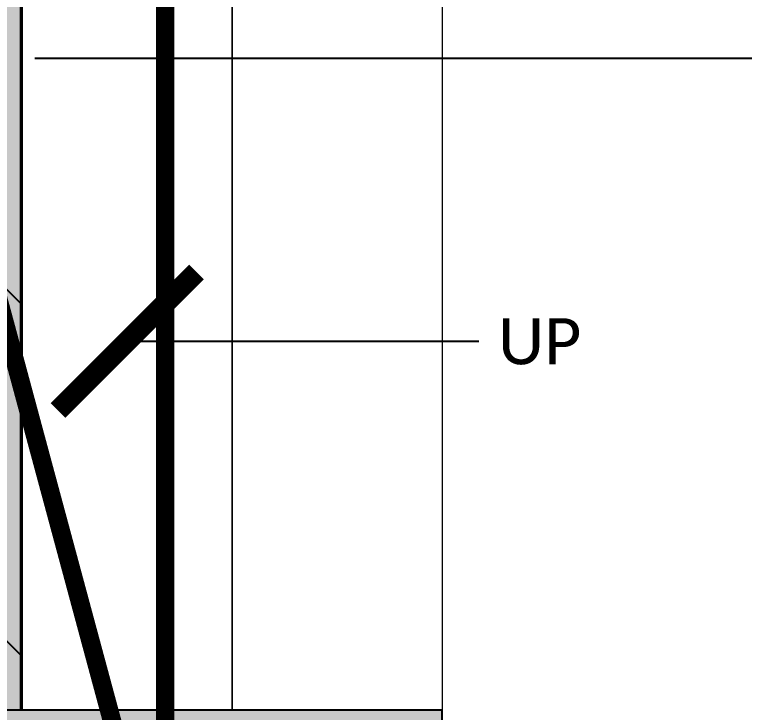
# Model space of a CAD drawing. Header units: millimetres. Extents: x -3567 to 83618, y -21481 to 19784.
# Drawn here: x 13624 to 15205, y 8640 to 10153 of the extents above; entities that cross this region are included whole.
import ezdxf
from ezdxf.enums import TextEntityAlignment as Align

# ---------------------------------------------------------------- set-up
doc = ezdxf.new("R2010")
doc.units = ezdxf.units.MM
doc.header["$LTSCALE"] = 150
doc.linetypes.add('ACAD_ISO10W100', pattern=[18, 12, -3, 0, -3])
doc.linetypes.add('DASHED', pattern=[19.05, 12.7, -6.35])
for name, color, linetype in [('ad-Arrow', 32, 'Continuous'), ('ad-Elevation 10', 8, 'Continuous'), ('ad-Section Line', 2, 'Continuous'), ('ad-Text main', 7, 'Continuous')]:
    doc.layers.add(name, color=color, linetype=linetype)
doc.layers.add('ad-Secondary Roof', color=6, linetype='Continuous', true_color=0xff00ff)
doc.layers.add('ad-Verandah', color=7, linetype='Continuous', true_color=0xa57c52)
doc.styles.add('6 U T S R N_Corridor-Basement$0$Standard', font='arial.ttf')
doc.styles.add('ARIAL', font='arial.ttf')
doc.styles.get("Standard").update_dxf_attribs({"font": 'calibril.ttf'})
doc.dimstyles.new('A-100-DIM-INT (MM-FT)', dxfattribs={"dimscale": 50, "dimtxt": 2.4, "dimasz": 1, "dimexe": 5, "dimexo": 100, "dimgap": 1, "dimtad": 0, "dimdec": 0, "dimdsep": 46, "dimtxsty": 'Standard', "dimblk": 'ARCHTICK', "dimcen": 0.025, "dimse1": 1, "dimse2": 1, "dimclrd": 256, "dimclre": 256, "dimclrt": 256, "dimazin": 2, "dimtfac": 1, "dimtdec": 0, "dimtix": 1, "dimtmove": 2, "dimatfit": 3, "dimldrblk": 'ARCHTICK', "dimfxl": 1, "dimtolj": 1, "dimtzin": 0, "dimarcsym": 0})

# ---------------------------------------------------------------- blocks, each defined once
blk = doc.blocks.new('enuklfk')
at = {"layer": 'ad-Section Line', "linetype": 'ACAD_ISO10W100', "ltscale": 0.5}
blk.add_line((-3847.77, 0), (829.32, 0), dxfattribs=at)
at = {"layer": 'ad-Section Line', "linetype": 'Continuous', "style": 'ARIAL', "width": 0.8}
blk.add_attdef('SECTION-LETTER', text='', height=80, rotation=2340, dxfattribs=at).set_placement((916.85, 0), align=Align.MIDDLE)
blk = doc.blocks.new('zw$4759')
at = {"layer": 'ad-Section Line', "xscale": 4.313292429215451, "yscale": 4.313292429215451, "zscale": 4.313292429215451, "rotation": 180}
blk.add_blockref('enuklfk', (953.4, -3562.5), dxfattribs=at)
blk = doc.blocks.new('1625E_Roof Plan')
at = {"layer": 'ad-Secondary Roof', "linetype": 'DASHED', "ltscale": 2, "const_width": 40}
for points in [[(13950, 14220), (13138.3, 11207.5), (13950, 8195)], [(12570, 8195), (10022.5, 11207.5), (12570, 14220), (13950, 14220), (13950, 8195)]]:
    blk.add_lwpolyline(points, close=True, dxfattribs=at)
blk = doc.blocks.new('_ArchTick')
at = {"color": 0, "linetype": 'ByBlock', "const_width": 0.15}
blk.add_lwpolyline([(-0.5, -0.5), (0.5, 0.5)], dxfattribs=at)
blk = doc.blocks.new('zw$3055')
at = {"transparency": 33554559}
h = blk.add_hatch(color=256, dxfattribs=at)
h.dxf.hatch_style = 1
h.set_gradient(color1=(153, 204, 0), color2=(63, 127, 0), tint=1, name='INVSPHERICAL')
h.paths.add_polyline_path([(12120, -8875), (14550, -8875), (14550, -4975), (12120, -4975)])
h = blk.add_hatch(dxfattribs=at)
h.set_pattern_fill('GRASS', color=74)
h.set_pattern_definition([(90, (-1084315.541, 661200.024), (-17.96051224, 17.96051224), [4.7625, -31.1585245]), (45, (-1084315.54, 661200.024), (-17.96051224, 17.96051224), [4.7625, -20.6375]), (135, (-1084315.54, 661200.024), (-17.96051224, -17.96051224), [4.7625, -20.6375])])
h.paths.add_polyline_path([(12120, -8875), (14550, -8875), (14550, -4975), (12120, -4975)])
at = {"layer": 'ad-Verandah', "transparency": 33554559}
h = blk.add_hatch(color=256, dxfattribs=at)
h.dxf.hatch_style = 1
h.paths.add_polyline_path([(12120, 0), (13640, 0), (13640, -4975), (12120, -4975)])
at = {"layer": 'ad-Verandah', "transparency": 33554687}
h = blk.add_hatch(dxfattribs=at)
h.set_pattern_fill('DOLMIT', color=256, scale=10, angle=270)
h.set_pattern_definition([(270, (-442546.75, 133732.39), (63.5, -1e-14), []), (315, (-442546.75, 133732.4), (126.999913, 126.999913), [89.80256, -179.60512])])
h.paths.add_polyline_path([(12120, 0), (13640, 0), (13640, -4975), (12120, -4975)])
at = {"layer": 'ad-Elevation 10'}
blk.add_lwpolyline([(12120, -8875), (14550, -8875), (14550, -4975), (12120, -4975)], close=True, dxfattribs=at)
at = {"layer": 'ad-Verandah', "lineweight": 9}
for points in [[(12120, 0), (13640, 0), (13640, -4975), (12120, -4975)], [(14095, -4975), (13640, -4975), (13640, -3375), (14095, -3375)], [(14550, -4975), (14095, -4975), (14095, -3375), (14550, -3375)]]:
    blk.add_lwpolyline(points, close=True, dxfattribs=at)
at = {"layer": 'ad-Text main', "insert": (14761.3, -4175.7, 0), "char_height": 100, "width": 207.6, "attachment_point": 5, "style": '6 U T S R N_Corridor-Basement$0$Standard', "bg_fill": 2}
blk.add_mtext('{\\fCalibri Light|b0|i0|c0|p34;UP}', dxfattribs=at)
at = {"layer": 'ad-Arrow'}
blk.add_leader([(13867.8, -4175), (14629.4, -4175)], dimstyle='A-100-DIM-INT (MM-FT)', override={"dimscale": 1, "dimasz": 300, "dimgap": 50, "dimtad": 0}, dxfattribs=at)
blk = doc.blocks.new('1625_East Villa')
at = {"layer": 'ad-Verandah', "rotation": 360}
blk.add_blockref('zw$3055', (0, 13620), dxfattribs=at)
blk.add_blockref('1625E_Roof Plan', (0, 0))

msp = doc.modelspace()

# ---------------------------------------------------------------- block references
msp.add_blockref('1625_East Villa', (0, 0))

# ---------------------------------------------------------------- next in the draw order: block references
msp.add_blockref('zw$4759', (0, 13620))

doc.saveas('drawing.dxf')
